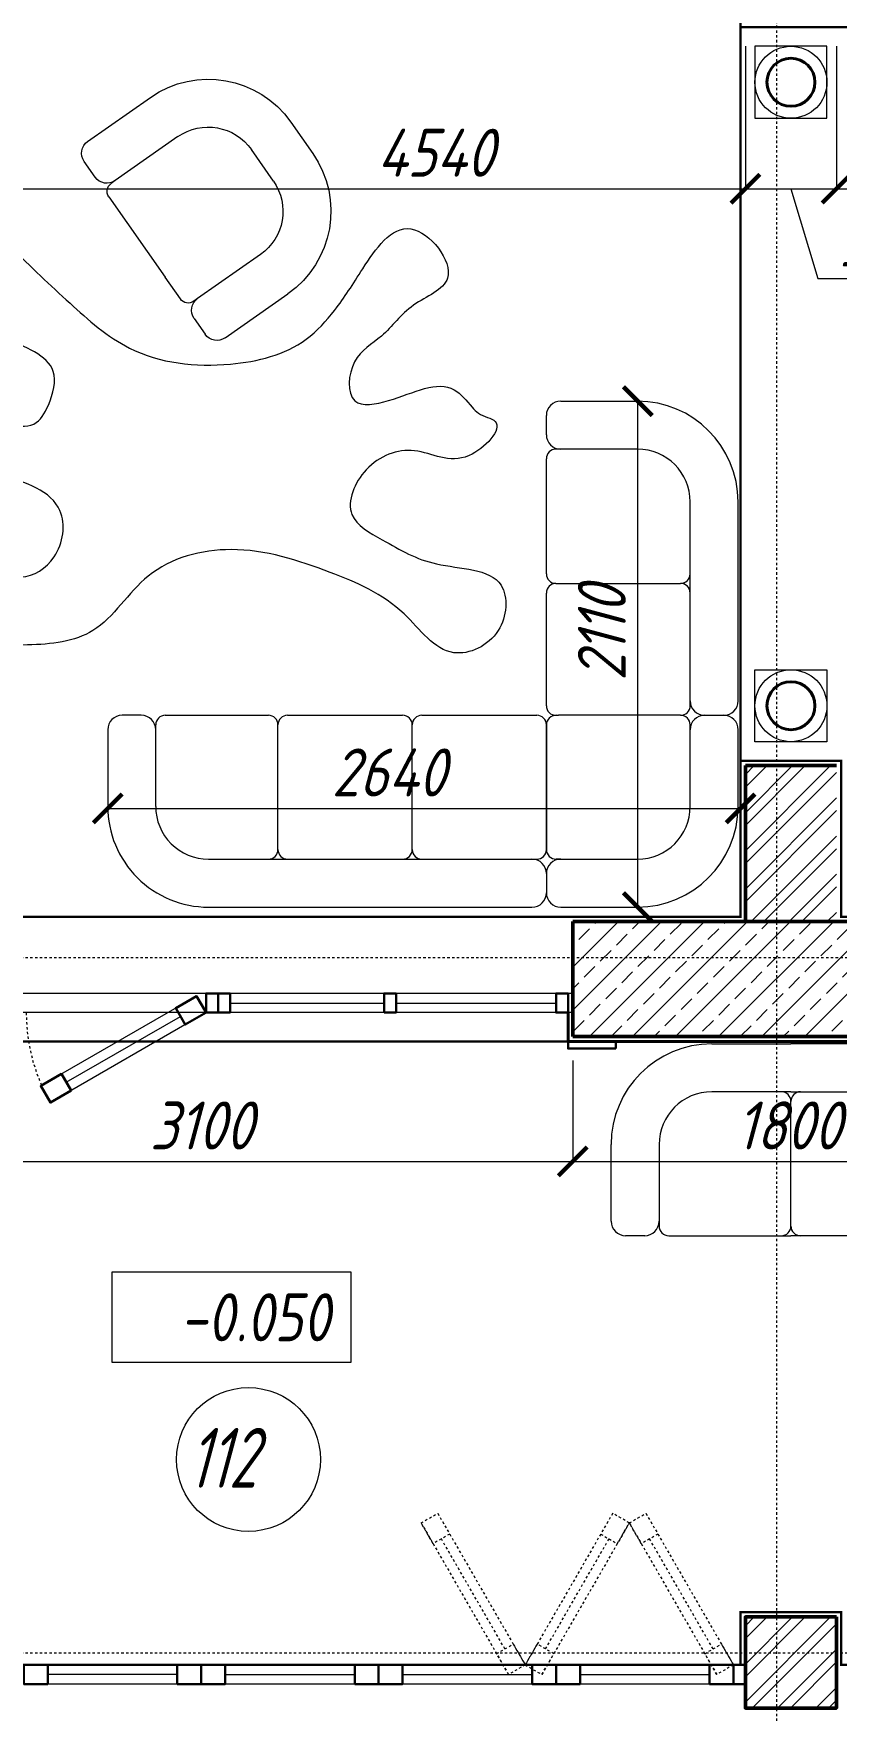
# Model space of a CAD drawing. Header units: millimetres. Extents: x 54 to 1314, y 20 to 614.
# Drawn here: x 217.7 to 251.2, y 418.8 to 488.7 of the extents above; entities that cross this region are included whole.
import ezdxf
from ezdxf.enums import TextEntityAlignment as Align

# ---------------------------------------------------------------- set-up
doc = ezdxf.new("R2010")
doc.units = ezdxf.units.MM
for name, pattern in [('ACAD_ISO02W100', [15, 12, -3]), ('CENTER2', [1.125, 0.75, -0.125, 0.125, -0.125]), ('невидимая', [9.525, 6.35, -3.175])]:
    doc.linetypes.add(name, pattern=pattern)
for name, color, linetype, lineweight in [('A_ОКНА', 4, 'Continuous', 13), ('A_ПЕРЕГОР', 213, 'Continuous', 40), ('A_РАЗМ.ОСНОВНЫЕ', 4, 'Continuous', 13), ('A_ТЕХНОЛОГ', 36, 'Continuous', 9), ('А_ВЫСОТН.ОТМЕТКИ', 161, 'Continuous', 20), ('А_МАРК.ПОМЕЩЕНИЙ', 173, 'Continuous', 20), ('А_НЕВИДИМЫЕ', 8, 'ACAD_ISO02W100', 9), ('А_ОК.ПЕРЕПЛЕТ', 4, 'Continuous', 30), ('А_ПЕРВЫЙ ПЛАН', 102, 'Continuous', 15), ('А_СТЕНЫ ГАЗОБЕТОН', 5, 'Continuous', 50), ('А_СТЕНЫ КИРПИЧ', 5, 'Continuous', 50), ('А_ШТУКАТУРКА ФАСАД', 7, 'Continuous', 15), ('Мебель', 34, 'Continuous', 9), ('ОСИ', 40, 'CENTER2', 18), ('Разм. основ.', 4, 'Continuous', 13)]:
    doc.layers.add(name, color=color, linetype=linetype, lineweight=lineweight)
doc.styles.add('ROMANS', font='romans.shx', dxfattribs={"width": 0.8, "oblique": 15})
doc.styles.add('SPDS', font='romans.shx', dxfattribs={"width": 0.85, "oblique": 15})
doc.dimstyles.new('100', dxfattribs={"dimtxt": 2, "dimasz": 1.2, "dimexe": 0, "dimexo": 1, "dimgap": 0.5, "dimtad": 1, "dimdec": 0, "dimlfac": 100, "dimdsep": 46, "dimtxsty": 'ROMANS', "dimblk1": 'ARCHTICK', "dimblk2": 'ARCHTICK', "dimsah": 1, "dimcen": 2, "dimclrd": 256, "dimclre": 256, "dimclrt": 256, "dimadec": 0, "dimazin": 2, "dimtfac": 1, "dimtdec": 0, "dimtmove": 1, "dimatfit": 3, "dimfxl": 1, "dimtvp": 1.5, "dimtolj": 1, "dimtzin": 0, "dimlwd": -1, "dimlwe": -1, "dimarcsym": 0})

# ---------------------------------------------------------------- blocks, each defined once
blk = doc.blocks.new('_ARCHTICK')
at = {"color": 0, "linetype": 'ByBlock', "const_width": 0.15}
blk.add_lwpolyline([(-0.5, -0.5), (0.5, 0.5)], dxfattribs=at)
blk = doc.blocks.new('*D294')
at = {"layer": 'A_РАЗМ.ОСНОВНЫЕ', "transparency": 16777216}
for p, q in [((202.025, 488.217), (202.025, 482.278)), ((247.425, 488.217), (247.425, 482.278)), ((202.025, 482.278), (247.425, 482.278))]:
    blk.add_line(p, q, dxfattribs=at)
at = {"layer": 'Defpoints', "color": 0, "transparency": 16777216}
for p in [(202.025, 489.217), (247.425, 489.217), (247.425, 482.278)]:
    blk.add_point(p, dxfattribs=at)
at = {"layer": 'A_РАЗМ.ОСНОВНЫЕ', "transparency": 16777216, "xscale": 1.2, "yscale": 1.2, "zscale": 1.2, "rotation": 180}
blk.add_blockref('_ARCHTICK', (202.025, 482.278), dxfattribs=at)
at = {"layer": 'A_РАЗМ.ОСНОВНЫЕ', "transparency": 16777216, "xscale": 1.2, "yscale": 1.2, "zscale": 1.2}
blk.add_blockref('_ARCHTICK', (247.425, 482.278), dxfattribs=at)
at = {"layer": 'A_РАЗМ.ОСНОВНЫЕ', "transparency": 16777216, "insert": (234.49, 483.778), "char_height": 2, "attachment_point": 5, "style": 'ROMANS'}
blk.add_mtext('\\A1;4540', dxfattribs=at)
blk = doc.blocks.new('*D295')
at = {"layer": 'A_РАЗМ.ОСНОВНЫЕ', "transparency": 16777216}
for p, q in [((247.425, 488.217), (247.425, 482.278)), ((251.225, 488.217), (251.225, 482.278)), ((247.425, 482.278), (251.225, 482.278)), ((249.325, 482.278), (250.45, 478.528)), ((250.45, 478.528), (255.819, 478.528))]:
    blk.add_line(p, q, dxfattribs=at)
at = {"layer": 'Defpoints', "color": 0, "transparency": 16777216}
for p in [(247.425, 489.217), (251.225, 489.217), (251.225, 482.278)]:
    blk.add_point(p, dxfattribs=at)
at = {"layer": 'A_РАЗМ.ОСНОВНЫЕ', "transparency": 16777216, "xscale": 1.2, "yscale": 1.2, "zscale": 1.2, "rotation": 180}
blk.add_blockref('_ARCHTICK', (247.425, 482.278), dxfattribs=at)
at = {"layer": 'A_РАЗМ.ОСНОВНЫЕ', "transparency": 16777216, "xscale": 1.2, "yscale": 1.2, "zscale": 1.2}
blk.add_blockref('_ARCHTICK', (251.225, 482.278), dxfattribs=at)
at = {"layer": 'A_РАЗМ.ОСНОВНЫЕ', "transparency": 16777216, "insert": (253.134, 480.028), "char_height": 2, "attachment_point": 5, "style": 'ROMANS'}
blk.add_mtext('\\A1;380', dxfattribs=at)
blk = doc.blocks.new('*D296')
at = {"layer": 'A_РАЗМ.ОСНОВНЫЕ', "transparency": 16777216}
for p, q in [((251.225, 488.217), (251.225, 482.278)), ((290.425, 484.126), (290.425, 482.278)), ((251.225, 482.278), (290.425, 482.278))]:
    blk.add_line(p, q, dxfattribs=at)
at = {"layer": 'Defpoints', "color": 0, "transparency": 16777216}
for p in [(251.225, 489.217), (290.425, 485.126), (290.425, 482.278)]:
    blk.add_point(p, dxfattribs=at)
at = {"layer": 'A_РАЗМ.ОСНОВНЫЕ', "transparency": 16777216, "xscale": 1.2, "yscale": 1.2, "zscale": 1.2, "rotation": 180}
blk.add_blockref('_ARCHTICK', (251.225, 482.278), dxfattribs=at)
at = {"layer": 'A_РАЗМ.ОСНОВНЫЕ', "transparency": 16777216, "xscale": 1.2, "yscale": 1.2, "zscale": 1.2}
blk.add_blockref('_ARCHTICK', (290.425, 482.278), dxfattribs=at)
at = {"layer": 'A_РАЗМ.ОСНОВНЫЕ', "transparency": 16777216, "insert": (272.853, 483.778), "char_height": 2, "attachment_point": 5, "style": 'ROMANS'}
blk.add_mtext('\\A1;3920', dxfattribs=at)
blk = doc.blocks.new('длшдолш')
at = {"color": 0}
for p, q in [((1277.963, -1783.003), (1269.663, -1783.003)), ((1282.363, -1783.003), (1279.163, -1783.003)), ((1278.563, -1784.406), (1278.563, -1783.606)), ((1278.563, -1784.406), (1278.563, -1783.606)), ((1278.163, -1785.003), (1269.663, -1785.003)), ((1279.163, -1785.003), (1278.963, -1785.003)), ((1282.363, -1785.003), (1279.163, -1785.003)), ((1273.063, -1790.603), (1273.063, -1785.403)), ((1273.063, -1790.603), (1273.063, -1785.403)), ((1278.563, -1785.403), (1278.563, -1790.503)), ((1265.463, -1790.403), (1265.463, -1787.203)), ((1267.463, -1787.203), (1267.463, -1790.603)), ((1284.563, -1790.6), (1284.563, -1787.203)), ((1286.563, -1790.403), (1286.563, -1787.203)), ((1278.563, -1790.6), (1278.563, -1790.503)), ((1284.563, -1790.4), (1284.563, -1790.6)), ((1266.863, -1791.003), (1266.063, -1791.003)), ((1272.663, -1791.003), (1267.863, -1791.003)), ((1278.163, -1791.003), (1273.463, -1791.003)), ((1278.563, -1796.2), (1278.563, -1791.4)), ((1278.963, -1791), (1284.163, -1791)), ((1278.963, -1791), (1284.163, -1791)), ((1284.163, -1791), (1278.963, -1791)), ((1284.563, -1805.101), (1284.563, -1791.4)), ((1285.163, -1791.003), (1285.963, -1791.003)), ((1285.163, -1791.003), (1285.963, -1791.003)), ((1286.563, -1805.101), (1286.563, -1791.603)), ((1278.563, -1801.8), (1278.563, -1797)), ((1284.163, -1796.6), (1278.963, -1796.6)), ((1278.563, -1806.901), (1278.563, -1802.6)), ((1284.163, -1802.2), (1278.963, -1802.2)), ((1279.163, -1807.301), (1278.963, -1807.301)), ((1282.363, -1807.301), (1279.163, -1807.301)), ((1278.563, -1807.901), (1278.563, -1808.701)), ((1279.163, -1809.301), (1282.363, -1809.301))]:
    blk.add_line(p, q, dxfattribs=at)
for centre, radius, start, end in [((1269.663, -1787.203), 4.2, 90, 180), ((1277.963, -1783.603), 0.6, 0, 90), ((1279.163, -1783.603), 0.6, 90, 180), ((1282.363, -1787.203), 4.2, 0, 90), ((1277.963, -1784.403), 0.6, 269.99825, 0), ((1279.163, -1784.403), 0.6, 180, 270), ((1269.663, -1787.203), 2.2, 90, 180), ((1272.663, -1785.403), 0.4, 0, 90), ((1273.463, -1785.403), 0.4, 90, 180), ((1278.163, -1785.403), 0.4, 0, 90.00175), ((1278.963, -1785.403), 0.4, 90, 180), ((1282.363, -1787.203), 2.2, 0, 90), ((1266.063, -1790.403), 0.6, 180, 270), ((1266.863, -1790.403), 0.6, 270, 0), ((1267.863, -1790.603), 0.4, 179.99825, 270), ((1272.663, -1790.603), 0.4, 270, 0), ((1273.463, -1790.603), 0.4, 180, 270), ((1278.163, -1790.603), 0.4, 270, 0), ((1278.963, -1790.6), 0.4, 180, 270), ((1284.163, -1790.6), 0.4, 270, 0), ((1285.163, -1790.403), 0.6, 180, 270), ((1285.963, -1790.403), 0.6, 270, 0), ((1278.963, -1791.4), 0.4, 90, 180), ((1284.163, -1791.4), 0.4, 0, 90), ((1285.163, -1791.603), 0.6, 90, 180), ((1285.963, -1791.603), 0.6, 0, 90), ((1278.963, -1796.2), 0.4, 180, 270), ((1284.163, -1796.2), 0.4, 270, 0), ((1278.963, -1797), 0.4, 90, 180), ((1284.163, -1797), 0.4, 0, 90), ((1278.963, -1801.8), 0.4, 180, 270), ((1284.163, -1801.8), 0.4, 270, 0), ((1278.963, -1802.6), 0.4, 90, 180), ((1284.163, -1802.6), 0.4, 0, 90), ((1282.363, -1805.101), 4.2, 270, 0), ((1282.363, -1805.101), 2.2, 270, 0), ((1278.963, -1806.901), 0.4, 180, 270), ((1279.163, -1807.901), 0.6, 90, 180), ((1279.163, -1808.701), 0.6, 180, 270)]:
    blk.add_arc(centre, radius, start, end, dxfattribs=at)
blk = doc.blocks.new('DIVAN')
at = {"color": 0}
for p, q in [((1051.535, 1004.66), (1048.335, 1004.66)), ((1052.135, 1003.26), (1052.135, 1004.06)), ((1048.335, 1002.66), (1051.535, 1002.66)), ((1051.535, 1002.66), (1051.735, 1002.66)), ((1052.135, 1002.26), (1052.135, 997.16)), ((1044.135, 1000.46), (1044.135, 997.16)), ((1046.135, 997.16), (1046.135, 1000.46)), ((1044.135, 993.86), (1044.135, 997.16)), ((1046.135, 997.16), (1046.135, 993.86)), ((1051.735, 997.16), (1046.535, 997.16)), ((1051.735, 997.16), (1046.535, 997.16)), ((1052.135, 992.06), (1052.135, 997.16)), ((1048.335, 991.66), (1051.535, 991.66)), ((1051.535, 991.66), (1051.735, 991.66)), ((1052.135, 991.06), (1052.135, 990.26)), ((1051.535, 989.66), (1048.335, 989.66))]:
    blk.add_line(p, q, dxfattribs=at)
for centre, radius, start, end in [((1048.335, 1000.46), 4.2, 90, 180), ((1051.535, 1004.06), 0.6, 0, 90), ((1051.535, 1003.26), 0.6, 270, 0), ((1048.335, 1000.46), 2.2, 90, 180), ((1051.735, 1002.26), 0.4, 0, 90), ((1046.535, 997.56), 0.4, 180, 270), ((1051.735, 997.56), 0.4, 270, 0), ((1046.535, 996.76), 0.4, 90, 180), ((1051.735, 996.76), 0.4, 0, 90), ((1048.335, 993.86), 4.2, 180, 270), ((1048.335, 993.86), 2.2, 180, 270), ((1051.535, 991.06), 0.6, 0, 90), ((1051.735, 992.06), 0.4, 270, 0), ((1051.535, 990.26), 0.6, 270, 0)]:
    blk.add_arc(centre, radius, start, end, dxfattribs=at)
blk = doc.blocks.new('кресло')
at = {"layer": 'Мебель'}
for p, q in [((2795.278, -868.594), (2792.078, -868.594)), ((2795.878, -869.994), (2795.878, -869.194)), ((2792.078, -870.594), (2795.278, -870.594)), ((2795.278, -870.594), (2795.478, -870.594)), ((2795.878, -870.994), (2795.878, -875.094)), ((2787.878, -872.794), (2787.878, -874.394)), ((2789.878, -874.394), (2789.878, -872.794)), ((2795.878, -876.194), (2795.878, -875.094)), ((2792.078, -876.594), (2795.278, -876.594)), ((2795.278, -876.594), (2795.478, -876.594)), ((2795.878, -877.194), (2795.878, -877.994)), ((2795.278, -878.594), (2792.078, -878.594))]:
    blk.add_line(p, q, dxfattribs=at)
for centre, radius, start, end in [((2792.078, -872.794), 4.2, 90, 180), ((2795.278, -869.194), 0.6, 0, 90), ((2792.078, -872.794), 2.2, 90, 180), ((2795.278, -869.994), 0.6, 270, 0), ((2795.478, -870.994), 0.4, 0, 90), ((2792.078, -874.394), 4.2, 180, 270), ((2792.078, -874.394), 2.2, 180, 270), ((2795.478, -876.194), 0.4, 270, 0), ((2795.278, -877.194), 0.6, 0, 90), ((2795.278, -877.994), 0.6, 270, 0)]:
    blk.add_arc(centre, radius, start, end, dxfattribs=at)
blk = doc.blocks.new('*D298')
at = {"layer": 'A_РАЗМ.ОСНОВНЫЕ', "transparency": 16777216}
for p, q in [((220.825, 458.183), (220.825, 456.434)), ((247.225, 458.183), (247.225, 456.434)), ((220.825, 456.434), (247.225, 456.434))]:
    blk.add_line(p, q, dxfattribs=at)
at = {"layer": 'Defpoints', "color": 0, "transparency": 16777216}
for p in [(220.825, 459.183), (247.225, 459.183), (247.225, 456.434)]:
    blk.add_point(p, dxfattribs=at)
at = {"layer": 'A_РАЗМ.ОСНОВНЫЕ', "transparency": 16777216, "xscale": 1.2, "yscale": 1.2, "zscale": 1.2, "rotation": 180}
blk.add_blockref('_ARCHTICK', (220.825, 456.434), dxfattribs=at)
at = {"layer": 'A_РАЗМ.ОСНОВНЫЕ', "transparency": 16777216, "xscale": 1.2, "yscale": 1.2, "zscale": 1.2}
blk.add_blockref('_ARCHTICK', (247.225, 456.434), dxfattribs=at)
at = {"layer": 'A_РАЗМ.ОСНОВНЫЕ', "transparency": 16777216, "insert": (232.538, 457.934), "char_height": 2, "attachment_point": 5, "style": 'ROMANS'}
blk.add_mtext('\\A1;2640', dxfattribs=at)
blk = doc.blocks.new('*D299')
at = {"layer": 'A_РАЗМ.ОСНОВНЫЕ', "transparency": 16777216}
for p, q in [((242.322, 473.417), (242.937, 473.417)), ((242.937, 452.317), (242.937, 473.417)), ((241.469, 452.317), (242.937, 452.317))]:
    blk.add_line(p, q, dxfattribs=at)
at = {"layer": 'Defpoints', "color": 0, "transparency": 16777216}
for p in [(241.322, 473.417), (242.937, 473.417), (240.469, 452.317)]:
    blk.add_point(p, dxfattribs=at)
at = {"layer": 'A_РАЗМ.ОСНОВНЫЕ', "transparency": 16777216, "xscale": 1.2, "yscale": 1.2, "zscale": 1.2}
for p, rotation in [((242.937, 473.417), 90), ((242.937, 452.317), 270)]:
    blk.add_blockref('_ARCHTICK', p, dxfattribs=dict(at, rotation=rotation))
at = {"layer": 'A_РАЗМ.ОСНОВНЫЕ', "transparency": 16777216, "insert": (241.437, 463.73), "char_height": 2, "attachment_point": 5, "rotation": 90, "style": 'ROMANS'}
blk.add_mtext('\\A1;2110', dxfattribs=at)
blk = doc.blocks.new('*D304')
at = {"layer": 'A_РАЗМ.ОСНОВНЫЕ', "transparency": 16777216}
for p, q in [((209.225, 445.917), (209.225, 441.712)), ((240.225, 445.917), (240.225, 441.712)), ((209.225, 441.712), (240.225, 441.712))]:
    blk.add_line(p, q, dxfattribs=at)
at = {"layer": 'Defpoints', "color": 0, "transparency": 16777216}
for p in [(209.225, 446.917), (240.225, 446.917), (240.225, 441.712)]:
    blk.add_point(p, dxfattribs=at)
at = {"layer": 'A_РАЗМ.ОСНОВНЫЕ', "transparency": 16777216, "xscale": 1.2, "yscale": 1.2, "zscale": 1.2, "rotation": 180}
blk.add_blockref('_ARCHTICK', (209.225, 441.712), dxfattribs=at)
at = {"layer": 'A_РАЗМ.ОСНОВНЫЕ', "transparency": 16777216, "xscale": 1.2, "yscale": 1.2, "zscale": 1.2}
blk.add_blockref('_ARCHTICK', (240.225, 441.712), dxfattribs=at)
at = {"layer": 'A_РАЗМ.ОСНОВНЫЕ', "transparency": 16777216, "insert": (224.725, 443.212), "char_height": 2, "attachment_point": 5, "style": 'ROMANS'}
blk.add_mtext('\\A1;3100', dxfattribs=at)
blk = doc.blocks.new('*D305')
at = {"layer": 'A_РАЗМ.ОСНОВНЫЕ', "transparency": 16777216}
for p, q in [((240.225, 445.917), (240.225, 441.712)), ((258.225, 445.865), (258.225, 441.712)), ((240.225, 441.712), (258.225, 441.712))]:
    blk.add_line(p, q, dxfattribs=at)
at = {"layer": 'Defpoints', "color": 0, "transparency": 16777216}
for p in [(240.225, 446.917), (258.225, 446.865), (258.225, 441.712)]:
    blk.add_point(p, dxfattribs=at)
at = {"layer": 'A_РАЗМ.ОСНОВНЫЕ', "transparency": 16777216, "xscale": 1.2, "yscale": 1.2, "zscale": 1.2, "rotation": 180}
blk.add_blockref('_ARCHTICK', (240.225, 441.712), dxfattribs=at)
at = {"layer": 'A_РАЗМ.ОСНОВНЫЕ', "transparency": 16777216, "xscale": 1.2, "yscale": 1.2, "zscale": 1.2}
blk.add_blockref('_ARCHTICK', (258.225, 441.712), dxfattribs=at)
at = {"layer": 'A_РАЗМ.ОСНОВНЫЕ', "transparency": 16777216, "insert": (249.225, 443.212), "char_height": 2, "attachment_point": 5, "style": 'ROMANS'}
blk.add_mtext('\\A1;1800', dxfattribs=at)
blk = doc.blocks.new('*D323')
at = {"layer": 'A_РАЗМ.ОСНОВНЫЕ', "transparency": 16777216}
for p, q in [((154.225, 417.917), (154.225, 411.496)), ((295.225, 417.917), (295.225, 411.496)), ((154.225, 411.496), (295.225, 411.496))]:
    blk.add_line(p, q, dxfattribs=at)
at = {"layer": 'Defpoints', "color": 0, "transparency": 16777216}
for p in [(154.225, 418.917), (295.225, 418.917), (295.225, 411.496)]:
    blk.add_point(p, dxfattribs=at)
at = {"layer": 'A_РАЗМ.ОСНОВНЫЕ', "transparency": 16777216, "xscale": 1.2, "yscale": 1.2, "zscale": 1.2, "rotation": 180}
blk.add_blockref('_ARCHTICK', (154.225, 411.496), dxfattribs=at)
at = {"layer": 'A_РАЗМ.ОСНОВНЫЕ', "transparency": 16777216, "xscale": 1.2, "yscale": 1.2, "zscale": 1.2}
blk.add_blockref('_ARCHTICK', (295.225, 411.496), dxfattribs=at)
at = {"layer": 'A_РАЗМ.ОСНОВНЫЕ', "transparency": 16777216, "insert": (224.751, 412.996), "char_height": 2, "attachment_point": 5, "style": 'ROMANS'}
blk.add_mtext('\\A1;14100', dxfattribs=at)

msp = doc.modelspace()

# ---------------------------------------------------------------- hatches: boundary and pattern name
at = {"layer": 'А_СТЕНЫ ГАЗОБЕТОН', "lineweight": 9, "ltscale": 100}
h = msp.add_hatch(dxfattribs=at)
h.set_pattern_fill('ANSI33', color=256, scale=0.2, style=0)
h.set_pattern_definition([(45, (288818.3103, -36474.056), (-0.898025612, 0.898025612), []), (45, (288819.2083, -36474.056), (-0.898025612, 0.898025612), [0.635, -0.3175])])
h.paths.add_polyline_path([(240.225, 451.717), (258.225, 451.717), (258.225, 446.917), (240.225, 446.917)])
at = {"layer": 'А_СТЕНЫ КИРПИЧ', "lineweight": 9, "ltscale": 100}
h = msp.add_hatch(dxfattribs=at)
h.set_pattern_fill('ANSI32', color=256, scale=3, style=0)
h.set_pattern_definition([(45, (288818.3103, -36438.556), (-0.795495129, 0.795495129), []), (45, (288818.8406, -36438.556), (-0.795495129, 0.795495129), [])])
h.paths.add_polyline_path([(247.425, 458.217), (251.225, 458.217), (251.225, 451.717), (247.425, 451.717)])
h = msp.add_hatch(dxfattribs=at)
h.set_pattern_fill('ANSI32', color=256, scale=3, style=0)
h.set_pattern_definition([(45, (288818.3103, -36474.056), (-0.795495129, 0.795495129), []), (45, (288818.8406, -36474.056), (-0.795495129, 0.795495129), [])])
h.paths.add_polyline_path([(247.425, 422.717), (251.225, 422.717), (251.225, 418.917), (247.425, 418.917)])

# ---------------------------------------------------------------- linework, layer by layer
at = {"layer": 'A_ОКНА'}
for p, q in [((240.225, 448.717), (209.225, 448.717)), ((224.525, 448.609), (218.029, 444.859)), ((225.925, 448.317), (232.35, 448.317)), ((232.85, 448.317), (239.525, 448.317)), ((240.225, 447.917), (209.225, 447.917)), ((224.925, 447.917), (218.429, 444.167)), ((219.095, 445.013), (223.859, 447.763)), ((247.425, 420.717), (202.025, 420.717)), ((223.725, 420.317), (218.325, 420.317)), ((225.725, 420.317), (231.125, 420.317)), ((233.125, 420.317), (238.525, 420.317)), ((240.525, 420.317), (245.925, 420.317)), ((247.425, 419.917), (202.025, 419.917))]:
    msp.add_line(p, q, dxfattribs=at)
at = {"layer": 'A_ОКНА', "linetype": 'невидимая', "ltscale": 0.0001}
msp.add_arc((224.925, 447.917), 7.5, 180, 203.8768, dxfattribs=at)
at = {"layer": 'A_ПЕРЕГОР'}
for p in [(240.025, 447.917), (258.425, 446.717)]:
    msp.add_line(p, (240.025, 446.717), dxfattribs=at)
for centre in [(249.325, 486.717), (249.325, 460.717)]:
    msp.add_circle(centre, 1, dxfattribs=at)
at = {"layer": 'A_ТЕХНОЛОГ', "start_tangent": (-0.742445, -0.538382)}
msp.add_spline([(236.028, 473.162), (235.28, 473.888), (232.541, 473.444), (231.133, 473.436), (231.122, 475.061), (232.242, 476.13), (233.577, 477.417), (235.001, 478.553), (233.47, 480.602), (231.465, 478.942), (230.284, 477.201), (229.1, 476.002), (225.942, 474.963), (221.732, 475.63), (219.249, 477.5), (216.741, 479.868), (215.326, 480.726), (214.054, 479.678), (214.346, 478.184), (216.549, 476.074), (218.552, 474.657), (218.345, 473.247), (217.743, 472.463), (216.616, 472.477), (215.269, 472.924), (212.575, 473.926), (210.958, 472.507), (210.963, 471.748), (212.637, 470.979), (216.413, 470.309), (218.829, 468.851), (218.582, 466.92), (217.2, 466.088), (215.443, 466.25), (214.797, 465.596), (215.525, 463.672), (217.479, 463.251), (220.206, 463.853), (222.51, 466.121), (225.971, 467.227), (230.096, 466.278), (233.185, 464.542), (235.255, 462.929), (237.113, 463.851), (237.231, 465.737), (234.537, 466.631), (232.276, 467.635), (231.012, 468.689), (231.607, 470.556), (233.617, 471.349), (235.895, 471.147), (236.986, 472.574), (236.292, 472.911), (236.028, 473.162)], degree=3, dxfattribs=at)
at = {"layer": 'Defpoints', "ltscale": 100, "const_width": 0.1}
for points in [[(202.225, 538.717), (202.225, 474.517), (203.525, 474.517), (203.525, 470.317), (202.225, 470.317), (202.225, 451.917), (247.225, 451.917), (247.225, 538.717)], [(251.425, 451.917), (290.225, 451.917), (290.225, 523.917), (251.425, 523.917), (251.425, 490.617), (257.925, 490.617), (257.925, 489.017), (247.225, 489.017), (247.225, 458.417), (251.425, 458.417)], [(156.025, 446.717), (156.025, 422.917), (158.225, 422.917), (158.225, 420.717), (198.025, 420.717), (198.025, 422.917), (202.225, 422.917), (202.225, 420.717), (247.225, 420.717), (247.225, 422.917), (251.425, 422.917), (251.425, 420.717), (291.225, 420.717), (291.225, 431.617), (289.925, 431.617), (289.925, 435.817), (291.225, 435.817), (291.225, 446.717)]]:
    msp.add_lwpolyline(points, close=True, dxfattribs=at)
at = {"layer": 'А_ВЫСОТН.ОТМЕТКИ'}
msp.add_lwpolyline([(220.994, 433.338), (230.972, 433.338), (230.972, 437.088), (220.994, 437.088)], close=True, dxfattribs=at)
at = {"layer": 'А_МАРК.ПОМЕЩЕНИЙ'}
msp.add_circle((226.694, 429.283), 3, dxfattribs=at)
at = {"layer": 'А_НЕВИДИМЫЕ', "ltscale": 0.0001}
for p, q in [((233.896, 426.639), (237.546, 420.317)), ((234.589, 427.039), (238.217, 420.755)), ((241.889, 427.039), (238.261, 420.755)), ((242.582, 426.639), (238.932, 420.317)), ((242.582, 426.639), (246.232, 420.317)), ((243.275, 427.039), (246.903, 420.755)), ((237.393, 421.383), (234.743, 425.972)), ((239.085, 421.383), (241.735, 425.972)), ((246.078, 421.383), (243.428, 425.972))]:
    msp.add_line(p, q, dxfattribs=at)
for points in [[(233.896, 426.639), (234.589, 427.039), (235.089, 426.172), (234.396, 425.772)], [(242.582, 426.639), (241.889, 427.039), (241.389, 426.172), (242.082, 425.772)], [(242.582, 426.639), (243.275, 427.039), (243.775, 426.172), (243.082, 425.772)], [(237.046, 421.183), (237.739, 421.583), (238.239, 420.717), (237.546, 420.317)], [(239.432, 421.183), (238.739, 421.583), (238.239, 420.717), (238.932, 420.317)], [(245.732, 421.183), (246.425, 421.583), (246.925, 420.717), (246.232, 420.317)]]:
    msp.add_lwpolyline(points, close=True, dxfattribs=at)
at = {"layer": 'А_ОК.ПЕРЕПЛЕТ'}
for points in [[(224.925, 447.917), (224.525, 448.609), (223.659, 448.109), (224.059, 447.417)], [(225.425, 447.917), (225.425, 448.717), (224.925, 448.717), (224.925, 447.917)], [(225.425, 447.917), (225.425, 448.717), (225.925, 448.717), (225.925, 447.917)], [(232.35, 447.917), (232.35, 448.717), (232.85, 448.717), (232.85, 447.917)], [(240.025, 447.917), (240.025, 448.717), (239.525, 448.717), (239.525, 447.917)], [(219.295, 444.667), (218.895, 445.359), (218.029, 444.859), (218.429, 444.167)], [(218.325, 419.917), (218.325, 420.717), (217.325, 420.717), (217.325, 419.917)], [(223.725, 419.917), (223.725, 420.717), (224.725, 420.717), (224.725, 419.917)], [(224.725, 419.917), (224.725, 420.717), (225.725, 420.717), (225.725, 419.917)], [(231.125, 419.917), (231.125, 420.717), (232.125, 420.717), (232.125, 419.917)], [(232.125, 419.917), (232.125, 420.717), (233.125, 420.717), (233.125, 419.917)], [(239.525, 419.917), (239.525, 420.717), (238.525, 420.717), (238.525, 419.917)], [(240.525, 419.917), (240.525, 420.717), (239.525, 420.717), (239.525, 419.917)], [(245.925, 419.917), (245.925, 420.717), (246.925, 420.717), (246.925, 419.917)], [(247.425, 419.917), (247.425, 420.717), (246.925, 420.717), (246.925, 419.917)]]:
    msp.add_lwpolyline(points, close=True, dxfattribs=at)
at = {"layer": 'А_ПЕРВЫЙ ПЛАН', "ltscale": 100}
msp.add_line((240.025, 446.717), (209.425, 446.717), dxfattribs=at)
for points in [[(250.825, 488.217), (247.825, 488.217), (247.825, 485.217), (250.825, 485.217)], [(250.825, 459.217), (247.825, 459.217), (247.825, 462.217), (250.825, 462.217)]]:
    msp.add_lwpolyline(points, close=True, dxfattribs=at)
for centre in [(249.325, 486.717), (249.325, 460.717)]:
    msp.add_circle(centre, 1.5, dxfattribs=at)
at = {"layer": 'А_СТЕНЫ ГАЗОБЕТОН', "ltscale": 100}
for p, q in [((258.225, 451.717), (240.225, 451.717)), ((240.225, 446.917), (240.225, 451.717)), ((258.225, 446.917), (240.225, 446.917))]:
    msp.add_line(p, q, dxfattribs=at)
at = {"layer": 'А_СТЕНЫ КИРПИЧ', "ltscale": 100}
for p, q in [((247.425, 458.217), (247.425, 451.717)), ((251.225, 458.217), (247.425, 458.217))]:
    msp.add_line(p, q, dxfattribs=at)
msp.add_lwpolyline([(251.225, 422.717), (247.425, 422.717), (247.425, 418.917), (251.225, 418.917)], close=True, dxfattribs=at)
at = {"layer": 'А_ШТУКАТУРКА ФАСАД', "color": 7, "lineweight": 30}
msp.add_lwpolyline([(242.025, 446.42), (240.025, 446.42), (240.025, 446.72), (242.025, 446.72)], close=True, dxfattribs=at)
at = {"layer": 'ОСИ', "ltscale": 0.01}
for p, q in [((248.725, 595.681), (248.725, 404.005)), ((130.389, 450.217), (317.415, 450.217)), ((130.389, 421.217), (317.415, 421.217))]:
    msp.add_line(p, q, dxfattribs=at)

# ---------------------------------------------------------------- block references
at = {"layer": 'A_ТЕХНОЛОГ', "xscale": -1, "rotation": 35.00000000000004}
msp.add_blockref('кресло', (2011.537, 2799.067), dxfattribs=at)
at = {"layer": 'A_ТЕХНОЛОГ', "rotation": 270}
msp.add_blockref('длшдолш', (2030.125, 1738.88), dxfattribs=at)
at = {"layer": 'Разм. основ.', "rotation": 270}
msp.add_blockref('DIVAN', (-747.836, 1490.751), dxfattribs=at)

# ---------------------------------------------------------------- texts
at = {"layer": 'А_ВЫСОТН.ОТМЕТКИ', "style": 'ROMANS', "oblique": 10, "width": 0.8}
msp.add_text('-0.050', height=2, dxfattribs=at).set_placement((230.131, 434.213), align=Align.RIGHT)
at = {"layer": 'А_МАРК.ПОМЕЩЕНИЙ', "style": 'SPDS', "oblique": 15, "width": 0.65}
msp.add_text('112', height=2.5, dxfattribs=at).set_placement((224.172, 428.101))

# ---------------------------------------------------------------- dimensions: what is measured, and where the dimension line sits
at = {"layer": 'A_РАЗМ.ОСНОВНЫЕ'}
for base, p1, p2, picture, middle in [((247.425, 482.278), (202.025, 489.217), (247.425, 489.217), '*D294', (234.49, 482.278)), ((290.425, 482.278), (251.225, 489.217), (290.425, 485.126), '*D296', (272.853, 482.278)), ((247.225, 456.434), (220.825, 459.183), (247.225, 459.183), '*D298', (232.538, 456.434)), ((295.225, 411.496), (154.225, 418.917), (295.225, 418.917), '*D323', (224.751, 411.496))]:
    dim = msp.add_linear_dim(base=base, p1=p1, p2=p2, dimstyle='100', dxfattribs=at)
    dim.commit()
    dim.dimension.update_dxf_attribs({"geometry": picture, "text_midpoint": middle, "dimtype": 160})
for base, p1, p2, picture, middle in [((251.225, 482.278), (247.425, 489.217), (251.225, 489.217), '*D295', (250.95, 480.028)), ((240.225, 441.712), (209.225, 446.917), (240.225, 446.917), '*D304', (224.725, 443.212)), ((258.225, 441.712), (240.225, 446.917), (258.225, 446.865), '*D305', (249.225, 443.212))]:
    dim = msp.add_linear_dim(base=base, p1=p1, p2=p2, dimstyle='100', dxfattribs=at)
    dim.commit()
    dim.dimension.update_dxf_attribs({"geometry": picture, "text_midpoint": middle})
dim = msp.add_linear_dim(base=(242.937, 473.417), p1=(240.469, 452.317), p2=(241.322, 473.417), angle=90, dimstyle='100', dxfattribs=at)
dim.commit()
dim.dimension.update_dxf_attribs({"geometry": '*D299', "text_midpoint": (242.937, 463.73), "dimtype": 160})

doc.saveas('drawing.dxf')
